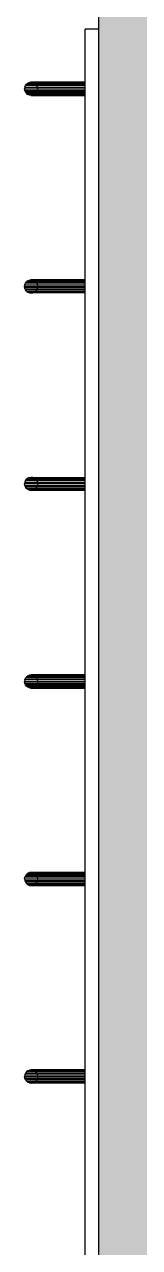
# Model space of a CAD drawing. Header units: inches. Extents: x 0 to 54693, y 0 to 31146.
# Drawn here: x 51197 to 51284, y 6538 to 7467 of the extents above; entities that cross this region are included whole.
import ezdxf

# ---------------------------------------------------------------- set-up
doc = ezdxf.new("R2010")
doc.units = ezdxf.units.IN
doc.header["$MEASUREMENT"] = 0
doc.layers.add('Added', color=3, linetype='Continuous')

msp = doc.modelspace()

# ---------------------------------------------------------------- linework, layer by layer
at = {"layer": 'Added', "linetype": 'Continuous', "lineweight": -2, "ltscale": 0.18}
for p, q in [((51253.23, 18348.31), (51253.23, 5148.32)), ((51243.23, 5246.35), (51243.23, 7463.47)), ((51253.23, 7463.47), (51243.23, 7463.47)), ((51253.23, 7463.47), (51253.23, 5246.35)), ((51197.9, 7420.71), (51198.69, 7421.74)), ((51198.69, 7421.74), (51199.73, 7422.54)), ((51243.23, 7421.74), (51198.69, 7421.74)), ((51200.94, 7423.04), (51199.73, 7422.54)), ((51199.73, 7422.54), (51243.23, 7422.54)), ((51202.23, 7423.21), (51200.94, 7423.04)), ((51243.23, 7423.04), (51200.94, 7423.04)), ((51202.23, 7423.21), (51203.52, 7423.04)), ((51243.23, 7423.21), (51202.23, 7423.21)), ((51204.73, 7422.54), (51203.52, 7423.04)), ((51204.73, 7422.54), (51205.77, 7421.74)), ((51206.56, 7420.71), (51205.77, 7421.74)), ((51197.4, 7419.5), (51197.23, 7418.21)), ((51197.4, 7416.91), (51197.23, 7418.21)), ((51197.23, 7418.21), (51243.23, 7418.21)), ((51197.4, 7419.5), (51197.9, 7420.71)), ((51197.4, 7419.5), (51243.23, 7419.5)), ((51197.4, 7416.91), (51197.9, 7415.71)), ((51197.4, 7416.91), (51243.23, 7416.91)), ((51243.23, 7420.71), (51197.9, 7420.71)), ((51197.9, 7415.71), (51198.69, 7414.67)), ((51243.23, 7415.71), (51197.9, 7415.71)), ((51198.69, 7414.67), (51199.73, 7413.88)), ((51243.23, 7414.67), (51198.69, 7414.67)), ((51200.94, 7413.38), (51199.73, 7413.88)), ((51243.23, 7413.88), (51199.73, 7413.88)), ((51243.23, 7413.38), (51200.94, 7413.38)), ((51202.23, 7413.21), (51200.94, 7413.38)), ((51203.52, 7413.38), (51202.23, 7413.21)), ((51202.23, 7413.21), (51243.23, 7413.21)), ((51203.52, 7413.38), (51204.73, 7413.88)), ((51204.73, 7413.88), (51205.77, 7414.67)), ((51206.56, 7415.71), (51205.77, 7414.67)), ((51207.06, 7419.5), (51206.56, 7420.71)), ((51207.06, 7416.91), (51206.56, 7415.71)), ((51207.06, 7419.5), (51207.23, 7418.21)), ((51207.06, 7416.91), (51207.23, 7418.21)), ((51199.73, 7272.54), (51198.69, 7271.74)), ((51199.73, 7272.54), (51200.94, 7273.04)), ((51199.73, 7272.54), (51243.23, 7272.54)), ((51200.94, 7273.04), (51202.23, 7273.21)), ((51243.23, 7273.04), (51200.94, 7273.04)), ((51243.23, 7273.21), (51202.23, 7273.21)), ((51202.23, 7273.21), (51203.52, 7273.04)), ((51203.52, 7273.04), (51204.73, 7272.54)), ((51204.73, 7272.54), (51205.77, 7271.74)), ((51197.23, 7268.21), (51197.4, 7269.5)), ((51197.4, 7266.91), (51197.23, 7268.21)), ((51197.23, 7268.21), (51243.23, 7268.21)), ((51197.4, 7269.5), (51197.9, 7270.71)), ((51197.4, 7269.5), (51243.23, 7269.5)), ((51197.9, 7265.71), (51197.4, 7266.91)), ((51243.23, 7266.91), (51197.4, 7266.91)), ((51197.9, 7270.71), (51198.69, 7271.74)), ((51243.23, 7270.71), (51197.9, 7270.71)), ((51243.23, 7265.71), (51197.9, 7265.71)), ((51198.69, 7264.67), (51197.9, 7265.71)), ((51198.69, 7271.74), (51243.23, 7271.74)), ((51198.69, 7264.67), (51199.73, 7263.88)), ((51198.69, 7264.67), (51243.23, 7264.67)), ((51199.73, 7263.88), (51243.23, 7263.88)), ((51199.73, 7263.88), (51200.94, 7263.38)), ((51243.23, 7263.38), (51200.94, 7263.38)), ((51200.94, 7263.38), (51202.23, 7263.21)), ((51202.23, 7263.21), (51203.52, 7263.38)), ((51243.23, 7263.21), (51202.23, 7263.21)), ((51204.73, 7263.88), (51203.52, 7263.38)), ((51205.77, 7264.67), (51204.73, 7263.88)), ((51205.77, 7271.74), (51206.56, 7270.71)), ((51206.56, 7265.71), (51205.77, 7264.67)), ((51206.56, 7270.71), (51207.06, 7269.5)), ((51207.06, 7266.91), (51206.56, 7265.71)), ((51207.23, 7268.21), (51207.06, 7269.5)), ((51207.06, 7266.91), (51207.23, 7268.21)), ((51197.4, 7119.5), (51197.23, 7118.21)), ((51243.23, 7118.21), (51197.23, 7118.21)), ((51197.4, 7116.91), (51197.23, 7118.21)), ((51197.9, 7120.71), (51197.4, 7119.5)), ((51197.4, 7119.5), (51243.23, 7119.5)), ((51197.4, 7116.91), (51197.9, 7115.71)), ((51197.4, 7116.91), (51243.23, 7116.91)), ((51197.9, 7120.71), (51198.69, 7121.74)), ((51243.23, 7120.71), (51197.9, 7120.71)), ((51198.69, 7114.67), (51197.9, 7115.71)), ((51243.23, 7115.71), (51197.9, 7115.71)), ((51199.73, 7122.54), (51198.69, 7121.74)), ((51198.69, 7121.74), (51243.23, 7121.74)), ((51199.73, 7113.88), (51198.69, 7114.67)), ((51198.69, 7114.67), (51243.23, 7114.67)), ((51200.94, 7123.04), (51199.73, 7122.54)), ((51199.73, 7122.54), (51243.23, 7122.54)), ((51200.94, 7123.04), (51202.23, 7123.21)), ((51200.94, 7123.04), (51243.23, 7123.04)), ((51202.23, 7123.21), (51243.23, 7123.21)), ((51203.52, 7123.04), (51202.23, 7123.21)), ((51204.73, 7122.54), (51203.52, 7123.04)), ((51204.73, 7122.54), (51205.77, 7121.74)), ((51204.73, 7113.88), (51205.77, 7114.67)), ((51205.77, 7121.74), (51206.56, 7120.71)), ((51206.56, 7115.71), (51205.77, 7114.67)), ((51206.56, 7120.71), (51207.06, 7119.5)), ((51206.56, 7115.71), (51207.06, 7116.91)), ((51207.23, 7118.21), (51207.06, 7119.5)), ((51207.23, 7118.21), (51207.06, 7116.91)), ((51199.73, 7113.88), (51243.23, 7113.88)), ((51199.73, 7113.88), (51200.94, 7113.38)), ((51200.94, 7113.38), (51243.23, 7113.38)), ((51200.94, 7113.38), (51202.23, 7113.21)), ((51203.52, 7113.38), (51202.23, 7113.21)), ((51243.23, 7113.21), (51202.23, 7113.21)), ((51204.73, 7113.88), (51203.52, 7113.38)), ((51197.4, 6969.5), (51197.23, 6968.21)), ((51197.4, 6966.91), (51197.23, 6968.21)), ((51197.23, 6968.21), (51243.23, 6968.21)), ((51197.4, 6969.5), (51197.9, 6970.71)), ((51243.23, 6969.5), (51197.4, 6969.5)), ((51197.9, 6965.71), (51197.4, 6966.91)), ((51197.4, 6966.91), (51243.23, 6966.91)), ((51198.69, 6971.74), (51197.9, 6970.71)), ((51243.23, 6970.71), (51197.9, 6970.71)), ((51198.69, 6971.74), (51199.73, 6972.54)), ((51243.23, 6971.74), (51198.69, 6971.74)), ((51200.94, 6973.04), (51199.73, 6972.54)), ((51243.23, 6972.54), (51199.73, 6972.54)), ((51200.94, 6973.04), (51202.23, 6973.21)), ((51243.23, 6973.04), (51200.94, 6973.04)), ((51243.23, 6973.21), (51202.23, 6973.21)), ((51203.52, 6973.04), (51202.23, 6973.21)), ((51203.52, 6973.04), (51204.73, 6972.54)), ((51205.77, 6971.74), (51204.73, 6972.54)), ((51206.56, 6970.71), (51205.77, 6971.74)), ((51207.06, 6969.5), (51206.56, 6970.71)), ((51206.56, 6965.71), (51207.06, 6966.91)), ((51207.23, 6968.21), (51207.06, 6969.5)), ((51207.23, 6968.21), (51207.06, 6966.91)), ((51243.23, 6965.71), (51197.9, 6965.71)), ((51198.69, 6964.67), (51197.9, 6965.71)), ((51199.73, 6963.88), (51198.69, 6964.67)), ((51243.23, 6964.67), (51198.69, 6964.67)), ((51200.94, 6963.38), (51199.73, 6963.88)), ((51243.23, 6963.88), (51199.73, 6963.88)), ((51200.94, 6963.38), (51243.23, 6963.38)), ((51200.94, 6963.38), (51202.23, 6963.21)), ((51202.23, 6963.21), (51203.52, 6963.38)), ((51202.23, 6963.21), (51243.23, 6963.21)), ((51203.52, 6963.38), (51204.73, 6963.88)), ((51205.77, 6964.67), (51204.73, 6963.88)), ((51205.77, 6964.67), (51206.56, 6965.71)), ((51197.23, 6818.21), (51197.4, 6819.5)), ((51197.23, 6818.21), (51197.4, 6816.91)), ((51197.23, 6818.21), (51243.23, 6818.21)), ((51197.9, 6820.71), (51197.4, 6819.5)), ((51243.23, 6819.5), (51197.4, 6819.5)), ((51198.69, 6821.74), (51197.9, 6820.71)), ((51243.23, 6820.71), (51197.9, 6820.71)), ((51198.69, 6821.74), (51199.73, 6822.54)), ((51198.69, 6821.74), (51243.23, 6821.74)), ((51200.94, 6823.04), (51199.73, 6822.54)), ((51199.73, 6822.54), (51243.23, 6822.54)), ((51202.23, 6823.21), (51200.94, 6823.04)), ((51200.94, 6823.04), (51243.23, 6823.04)), ((51243.23, 6823.21), (51202.23, 6823.21)), ((51203.52, 6823.04), (51202.23, 6823.21)), ((51203.52, 6823.04), (51204.73, 6822.54)), ((51205.77, 6821.74), (51204.73, 6822.54)), ((51206.56, 6820.71), (51205.77, 6821.74)), ((51206.56, 6820.71), (51207.06, 6819.5)), ((51207.23, 6818.21), (51207.06, 6819.5)), ((51207.06, 6816.91), (51207.23, 6818.21)), ((51197.4, 6816.91), (51197.9, 6815.71)), ((51243.23, 6816.91), (51197.4, 6816.91)), ((51197.9, 6815.71), (51198.69, 6814.67)), ((51243.23, 6815.71), (51197.9, 6815.71)), ((51198.69, 6814.67), (51199.73, 6813.88)), ((51198.69, 6814.67), (51243.23, 6814.67)), ((51199.73, 6813.88), (51200.94, 6813.38)), ((51243.23, 6813.88), (51199.73, 6813.88)), ((51202.23, 6813.21), (51200.94, 6813.38)), ((51200.94, 6813.38), (51243.23, 6813.38)), ((51203.52, 6813.38), (51202.23, 6813.21)), ((51243.23, 6813.21), (51202.23, 6813.21)), ((51203.52, 6813.38), (51204.73, 6813.88)), ((51205.77, 6814.67), (51204.73, 6813.88)), ((51206.56, 6815.71), (51205.77, 6814.67)), ((51206.56, 6815.71), (51207.06, 6816.91)), ((51197.4, 6669.5), (51197.23, 6668.21)), ((51197.9, 6670.71), (51197.4, 6669.5)), ((51197.4, 6669.5), (51243.23, 6669.5)), ((51198.69, 6671.74), (51197.9, 6670.71)), ((51197.9, 6670.71), (51243.23, 6670.71)), ((51199.73, 6672.54), (51198.69, 6671.74)), ((51243.23, 6671.74), (51198.69, 6671.74)), ((51199.73, 6672.54), (51200.94, 6673.04)), ((51243.23, 6672.54), (51199.73, 6672.54)), ((51202.23, 6673.21), (51200.94, 6673.04)), ((51200.94, 6673.04), (51243.23, 6673.04)), ((51202.23, 6673.21), (51203.52, 6673.04)), ((51243.23, 6673.21), (51202.23, 6673.21)), ((51204.73, 6672.54), (51203.52, 6673.04)), ((51205.77, 6671.74), (51204.73, 6672.54)), ((51206.56, 6670.71), (51205.77, 6671.74)), ((51206.56, 6670.71), (51207.06, 6669.5)), ((51207.23, 6668.21), (51207.06, 6669.5)), ((51197.4, 6666.91), (51197.23, 6668.21)), ((51197.23, 6668.21), (51243.23, 6668.21)), ((51197.9, 6665.71), (51197.4, 6666.91)), ((51197.4, 6666.91), (51243.23, 6666.91)), ((51197.9, 6665.71), (51198.69, 6664.67)), ((51243.23, 6665.71), (51197.9, 6665.71)), ((51199.73, 6663.88), (51198.69, 6664.67)), ((51198.69, 6664.67), (51243.23, 6664.67)), ((51199.73, 6663.88), (51243.23, 6663.88)), ((51200.94, 6663.38), (51199.73, 6663.88)), ((51200.94, 6663.38), (51243.23, 6663.38)), ((51200.94, 6663.38), (51202.23, 6663.21)), ((51202.23, 6663.21), (51203.52, 6663.38)), ((51243.23, 6663.21), (51202.23, 6663.21)), ((51203.52, 6663.38), (51204.73, 6663.88)), ((51204.73, 6663.88), (51205.77, 6664.67)), ((51206.56, 6665.71), (51205.77, 6664.67)), ((51207.06, 6666.91), (51206.56, 6665.71)), ((51207.23, 6668.21), (51207.06, 6666.91))]:
    msp.add_line(p, q, dxfattribs=at)
msp.add_solid([(51353.23, 5048.32), (51253.23, 5048.32), (51353.23, 18348.31), (51253.23, 18348.31)], dxfattribs=at)

doc.saveas('drawing.dxf')
